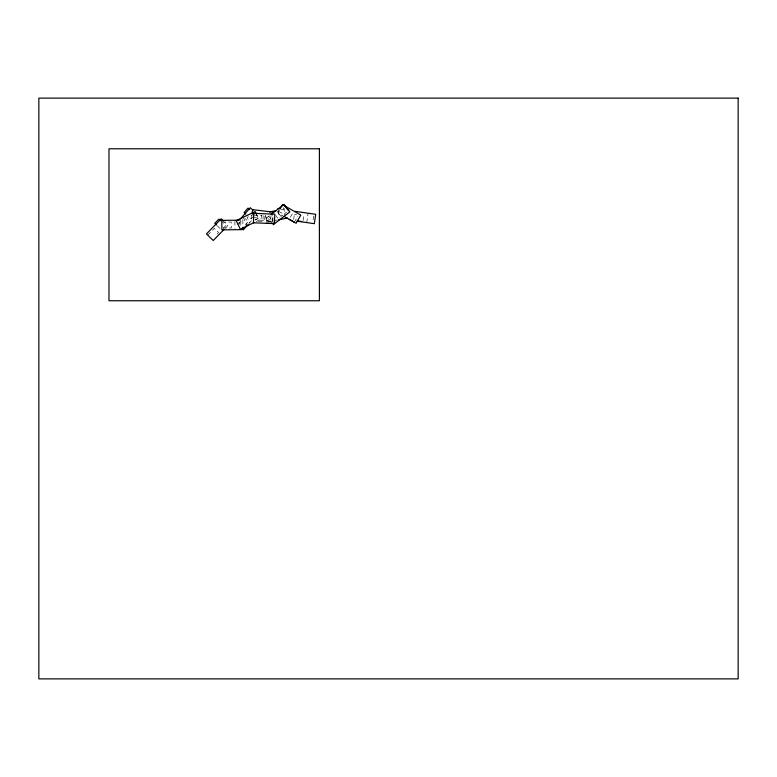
<?xml version="1.0" encoding="UTF-8"?>
<svg xmlns="http://www.w3.org/2000/svg" width="777" height="777" viewBox="0 0 777 777"><rect width="100%" height="100%" fill="white"/><g stroke="black" fill="none" stroke-linecap="round" stroke-linejoin="round"><path stroke-width="0.58" stroke-dasharray="3.88 2.91" d="M263.17 215.472L262.947 221.387L255.837 221.115M266.55 220.882L266.734 216.142M272.426 222.29L272.737 214.005M251.515 219.075L252.078 214.365M261.558 214.918L261.13 218.444L251.729 217.307M265.064 215.889L264.491 220.59L270.367 221.299L271.086 215.423M272.989 216.9L272.416 221.6L255.002 219.493M293.677 219.522L294.512 213.665M303.108 220.532L303.778 215.841M306.73 222.591L308.071 213.209M313.092 219.91L313.772 215.219M279.001 210.82L277.826 212.879L282.906 215.773M290.375 217.239L292.725 213.121M294.347 222.232L297.873 216.055M237.645 224.689L242.356 219.367M245.221 225.068L248.358 221.523L244.813 218.376M252.758 217.065L251.185 218.832L248.523 216.482M248.844 223.659L251.942 220.153M207.731 235.12L214.355 228.351L218.59 232.488L216.103 235.033M223.203 228.253L225.68 225.719L223.145 223.232M225.505 227.962L227.952 225.447L224.563 222.135M269.25 215.812L267.395 217.239L273.183 224.747M280.206 209.547L277.389 211.713L281.002 216.404L286.635 212.063M254.594 213.714L247.125 217.317L249.699 222.649M255.031 220.076L258.236 218.531L256.177 214.267M256.128 221.581L259.295 220.056L256.206 213.656M281.051 209.654L285.635 208.741M266.482 220.396L273.455 219.007M267.978 221.911L272.572 220.998M273.718 220.765L277.156 220.085M221.814 222.154L231.293 222.057L231.352 227.972L223.067 228.059M253.7 215.112L261.985 215.423M294.396 214.501L296.736 214.831M278.7 211.334L284.877 214.85M217.307 225.806L220.697 229.118M275.66 215.355L277.836 218.172M268.803 216.161L274.592 223.659M243.143 217.327L247.261 225.854M238.84 222.028L240.384 225.233M283.615 207.673L285.237 215.802M278.273 211.15L279.652 218.123M265.443 215.171L266.832 222.135M242.851 220.153L242.91 224.883M240.783 220.124L240.831 224.854M234.877 221.367L234.955 228.477"/><path stroke-width="1.17" d="M252.156 213.782L252.651 209.664L273.553 212.199M280.468 208.246L282.517 204.642L300.816 215.064L296.124 223.3L283.926 216.356M240.19 219.133L250.272 207.741L252.933 210.101M243.415 229.798L248.067 224.534M223.863 229.633L213.238 240.511L206.459 233.887L221.183 218.823L223.718 221.309M271.105 214.384L284.071 204.38L289.86 211.888L273.183 224.747M254.021 222.591L240.326 229.205L236.208 220.668L255.177 211.519L256.206 213.656M277.807 208.828L280.128 208.362M269.57 211.927L276.457 210.557M278.312 219.852L287.49 218.026M239.345 220.192L221.795 220.377L221.901 229.856L242.958 229.623L242.929 227.253M266.462 223.242L272.377 223.465M294.852 211.315L315.695 214.297L314.355 223.679L296.979 221.192M298.242 221.027L301.758 221.532M289.209 219.299L294.347 222.232M249.786 209.693L248.018 208.119L244.095 212.558L245.862 214.131M220.6 220.746L218.91 219.095L214.773 223.329L216.462 224.98M284.887 205.924L288.51 210.616M253.768 213.335L253.409 222.805L274.446 223.601L274.805 214.131L253.768 213.335M738.15 98.125L38.85 98.125L38.85 678.875L738.15 678.875L738.15 98.125M319.396 148.786L108.984 148.786L108.984 300.748L319.396 300.748L319.396 148.786"/></g></svg>
